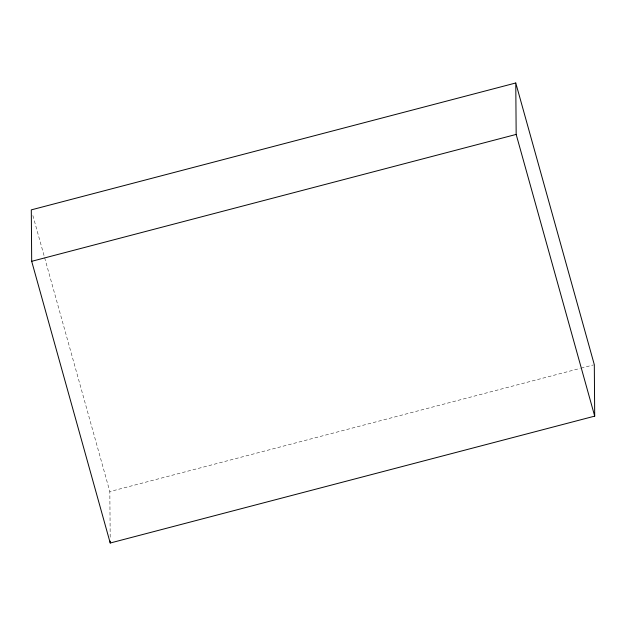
<?xml version="1.0" encoding="UTF-8"?>
<svg xmlns="http://www.w3.org/2000/svg" width="626" height="626" viewBox="0 0 626 626"><rect width="100%" height="100%" fill="white"/><g stroke="black" fill="none" stroke-linecap="round" stroke-linejoin="round"><path stroke-width="0.47" stroke-dasharray="3.13 2.35" d="M110.184 537.194L109.832 491.582L580.138 368.401M581.085 368.151L593.362 364.935M32.873 215.532L109.832 491.582"/><path stroke-width="0.94" d="M515.769 82.984L31.3 209.874L31.691 261.316L110.231 543.016L594.7 416.126L594.309 364.684L515.769 82.984L516.168 134.418L594.7 416.126M31.691 261.316L516.168 134.418M110.215 541.075L110.231 543.016"/></g></svg>
